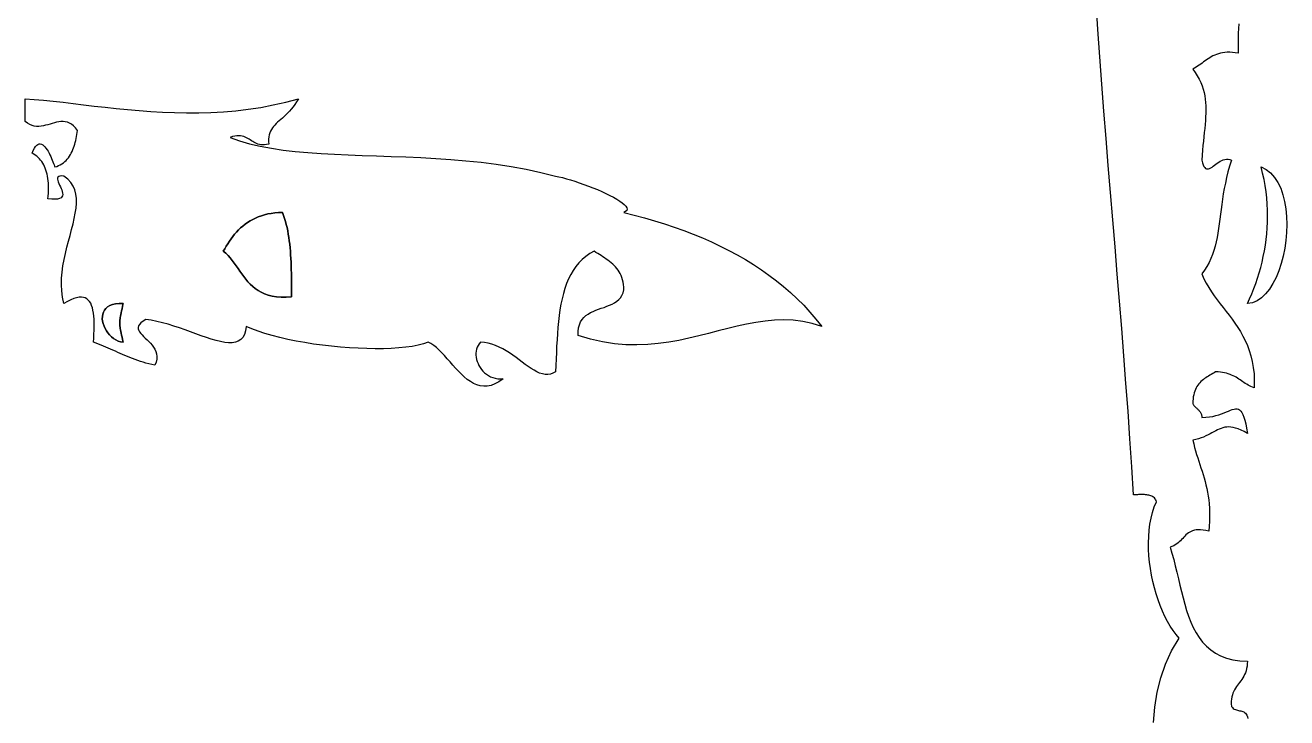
# Model space of a CAD drawing. Extents: x 0 to 1.82, y -2.75 to 0.29.
# Drawn here: x 1.192 to 1.741, y -1.192 to -0.891 of the extents above; entities that cross this region are included whole.
import ezdxf

# ---------------------------------------------------------------- set-up
doc = ezdxf.new("R2010")
doc.units = 0
doc.layers.get('0').update_dxf_attribs({"linetype": 'CONTINUOUS'})

msp = doc.modelspace()

# ---------------------------------------------------------------- linework, layer by layer
at = {"color": 7}
for points in [[(1.67395, -1.09507), (1.67318, -1.08285), (1.67237, -1.07071), (1.67151, -1.05863), (1.67063, -1.04662), (1.66971, -1.03466), (1.66877, -1.02275), (1.66781, -1.01087), (1.66683, -0.99903), (1.66585, -0.98721), (1.66487, -0.97541), (1.6639, -0.96361), (1.66293, -0.95182), (1.66198, -0.94003), (1.66105, -0.92822), (1.66015, -0.91639), (1.65928, -0.90453), (1.65844, -0.89264), (1.65765, -0.88071)], [(1.71977, -0.89017), (1.71948, -0.89421), (1.71938, -0.89845), (1.71951, -0.90292)], [(1.71951, -0.90292), (1.71819, -0.90271), (1.71695, -0.90258), (1.71577, -0.90253), (1.71467, -0.90254), (1.71363, -0.90261), (1.71265, -0.90275), (1.71173, -0.90294), (1.71085, -0.90318), (1.71002, -0.90346), (1.70923, -0.90378), (1.70847, -0.90414), (1.70775, -0.90453), (1.70705, -0.90494), (1.70637, -0.90538), (1.70571, -0.90583), (1.70506, -0.90629), (1.70441, -0.90676), (1.70377, -0.90724), (1.70313, -0.90771), (1.70248, -0.90817), (1.70181, -0.90862), (1.70113, -0.90905), (1.70043, -0.90947), (1.6997, -0.90985)], [(1.6997, -0.90985), (1.70075, -0.91133), (1.70167, -0.91279), (1.70247, -0.91424), (1.70316, -0.91568), (1.70374, -0.91711), (1.70422, -0.91855), (1.70461, -0.91999), (1.70491, -0.92144), (1.70513, -0.92291), (1.70528, -0.92439), (1.70537, -0.9259), (1.7054, -0.92743), (1.70537, -0.929), (1.7053, -0.9306), (1.7052, -0.93223), (1.70506, -0.93392), (1.70489, -0.93565), (1.70472, -0.93743), (1.70453, -0.93927), (1.70433, -0.94117), (1.70414, -0.94314), (1.70396, -0.94517), (1.7038, -0.94728), (1.70366, -0.94947)], [(1.1916, -0.92273), (1.19551, -0.92302), (1.19956, -0.92339), (1.20374, -0.92383), (1.20804, -0.92431), (1.21246, -0.92483), (1.217, -0.92537), (1.22164, -0.92593), (1.22638, -0.92647), (1.23121, -0.92699), (1.23613, -0.92748), (1.24113, -0.92792), (1.2462, -0.9283), (1.25134, -0.9286), (1.25654, -0.92881), (1.26179, -0.92891), (1.2671, -0.92889), (1.27244, -0.92874), (1.27782, -0.92844), (1.28322, -0.92798), (1.28865, -0.92734), (1.2941, -0.92651), (1.29955, -0.92547), (1.305, -0.92422), (1.31046, -0.92273)], [(1.31046, -0.92273), (1.3097, -0.92403), (1.30894, -0.92522), (1.30816, -0.9263), (1.30737, -0.92729), (1.30658, -0.9282), (1.3058, -0.92903), (1.30502, -0.92979), (1.30426, -0.93051), (1.30351, -0.93117), (1.30278, -0.9318), (1.30209, -0.93241), (1.30142, -0.933), (1.30079, -0.93359), (1.3002, -0.93418), (1.29965, -0.93479), (1.29916, -0.93542), (1.29872, -0.93609), (1.29834, -0.9368), (1.29802, -0.93756), (1.29778, -0.93839), (1.2976, -0.93929), (1.29751, -0.94027), (1.2975, -0.94135), (1.29758, -0.94254)], [(1.21438, -0.93659), (1.21351, -0.93547), (1.21263, -0.93457), (1.21174, -0.93386), (1.21084, -0.93334), (1.20993, -0.93299), (1.20901, -0.93277), (1.20809, -0.93269), (1.20716, -0.93271), (1.20622, -0.93282), (1.20527, -0.933), (1.20432, -0.93323), (1.20336, -0.9335), (1.2024, -0.93378), (1.20143, -0.93406), (1.20046, -0.93432), (1.19949, -0.93454), (1.19851, -0.9347), (1.19753, -0.93478), (1.19655, -0.93477), (1.19556, -0.93465), (1.19457, -0.93439), (1.19358, -0.93398), (1.19259, -0.9334), (1.1916, -0.93263)], [(1.20448, -0.95244), (1.20532, -0.95217), (1.20611, -0.95185), (1.20685, -0.95148), (1.20755, -0.95106), (1.2082, -0.9506), (1.20881, -0.9501), (1.20938, -0.94957), (1.20991, -0.94899), (1.2104, -0.94839), (1.21085, -0.94774), (1.21127, -0.94707), (1.21166, -0.94638), (1.21201, -0.94565), (1.21234, -0.9449), (1.21264, -0.94413), (1.21292, -0.94334), (1.21316, -0.94254), (1.21339, -0.94172), (1.2136, -0.94088), (1.21379, -0.94004), (1.21396, -0.93918), (1.21411, -0.93832), (1.21425, -0.93746), (1.21438, -0.93659)], [(1.19457, -0.9465), (1.19507, -0.94526), (1.19558, -0.94427), (1.1961, -0.9435), (1.19661, -0.94295), (1.19713, -0.94259), (1.19765, -0.94241), (1.19817, -0.9424), (1.19868, -0.94254), (1.19919, -0.94281), (1.19968, -0.9432), (1.20017, -0.94369), (1.20064, -0.94427), (1.2011, -0.94492), (1.20153, -0.94563), (1.20195, -0.94638), (1.20235, -0.94716), (1.20272, -0.94795), (1.20307, -0.94873), (1.20339, -0.94949), (1.20368, -0.95021), (1.20393, -0.95089), (1.20415, -0.95149), (1.20433, -0.95202), (1.20448, -0.95244)], [(1.29758, -0.94254), (1.29663, -0.94273), (1.29575, -0.94284), (1.29495, -0.94286), (1.2942, -0.9428), (1.29351, -0.94267), (1.29286, -0.94249), (1.29225, -0.94226), (1.29167, -0.94199), (1.29112, -0.94168), (1.29058, -0.94136), (1.29006, -0.94102), (1.28953, -0.94068), (1.289, -0.94034), (1.28846, -0.94002), (1.2879, -0.93972), (1.28731, -0.93946), (1.28668, -0.93923), (1.28602, -0.93906), (1.28531, -0.93894), (1.28453, -0.93889), (1.2837, -0.93892), (1.28279, -0.93904), (1.28181, -0.93925), (1.28074, -0.93957)], [(1.28074, -0.93957), (1.28485, -0.94106), (1.28922, -0.94234), (1.29386, -0.94342), (1.29873, -0.94432), (1.30383, -0.94507), (1.30914, -0.94568), (1.31464, -0.94617), (1.32032, -0.94657), (1.32617, -0.9469), (1.33215, -0.94716), (1.33827, -0.9474), (1.3445, -0.94761), (1.35083, -0.94784), (1.35724, -0.94808), (1.36372, -0.94838), (1.37025, -0.94874), (1.37681, -0.94918), (1.38339, -0.94973), (1.38998, -0.95041), (1.39655, -0.95124), (1.40309, -0.95223), (1.40958, -0.95341), (1.41602, -0.95479), (1.42238, -0.9564)], [(1.20151, -0.96631), (1.20161, -0.96509), (1.20169, -0.96389), (1.20174, -0.96273), (1.20175, -0.96161), (1.20173, -0.96051), (1.20168, -0.95945), (1.20159, -0.95842), (1.20147, -0.95743), (1.20132, -0.95647), (1.20113, -0.95555), (1.2009, -0.95466), (1.20064, -0.9538), (1.20034, -0.95299), (1.20001, -0.9522), (1.19964, -0.95146), (1.19923, -0.95075), (1.19879, -0.95009), (1.1983, -0.94945), (1.19778, -0.94886), (1.19722, -0.94831), (1.19662, -0.9478), (1.19598, -0.94732), (1.1953, -0.94689), (1.19457, -0.9465)], [(1.70366, -0.94947), (1.70393, -0.95059), (1.70422, -0.95149), (1.70454, -0.95219), (1.70489, -0.9527), (1.70527, -0.95304), (1.70567, -0.95323), (1.70611, -0.95328), (1.70656, -0.95321), (1.70704, -0.95304), (1.70754, -0.95278), (1.70807, -0.95245), (1.70862, -0.95207), (1.70918, -0.95165), (1.70977, -0.95122), (1.71038, -0.95078), (1.711, -0.95035), (1.71164, -0.94996), (1.7123, -0.94961), (1.71297, -0.94933), (1.71366, -0.94913), (1.71436, -0.94902), (1.71507, -0.94904), (1.7158, -0.94918), (1.71654, -0.94947)], [(1.71654, -0.94947), (1.71573, -0.95204), (1.71502, -0.95457), (1.7144, -0.95704), (1.71387, -0.95947), (1.7134, -0.96184), (1.71299, -0.96417), (1.71264, -0.96646), (1.71232, -0.96869), (1.71203, -0.97088), (1.71176, -0.97303), (1.71149, -0.97514), (1.71122, -0.9772), (1.71093, -0.97923), (1.71061, -0.98121), (1.71026, -0.98315), (1.70986, -0.98505), (1.7094, -0.98692), (1.70888, -0.98875), (1.70827, -0.99054), (1.70757, -0.9923), (1.70678, -0.99402), (1.70586, -0.99571), (1.70483, -0.99737), (1.70366, -0.99899)], [(1.72941, -0.95244), (1.73163, -0.95353), (1.73359, -0.95505), (1.73529, -0.95695), (1.73675, -0.95918), (1.73796, -0.96172), (1.73893, -0.96451), (1.73968, -0.96752), (1.7402, -0.97071), (1.7405, -0.97403), (1.7406, -0.97744), (1.74049, -0.98091), (1.74019, -0.98438), (1.73969, -0.98783), (1.73901, -0.9912), (1.73815, -0.99446), (1.73712, -0.99756), (1.73592, -1.00047), (1.73457, -1.00314), (1.73306, -1.00553), (1.73141, -1.0076), (1.72962, -1.00932), (1.72769, -1.01062), (1.72564, -1.01149), (1.72347, -1.01187)], [(1.72347, -1.01187), (1.72444, -1.00974), (1.72537, -1.00758), (1.72625, -1.00537), (1.72708, -1.00313), (1.72785, -1.00086), (1.72858, -0.99854), (1.72925, -0.9962), (1.72985, -0.99382), (1.7304, -0.99141), (1.73088, -0.98897), (1.7313, -0.98651), (1.73164, -0.98401), (1.73192, -0.98149), (1.73211, -0.97895), (1.73223, -0.97638), (1.73228, -0.97379), (1.73223, -0.97118), (1.73211, -0.96855), (1.73189, -0.9659), (1.73159, -0.96324), (1.73119, -0.96056), (1.7307, -0.95787), (1.73011, -0.95516), (1.72941, -0.95244)], [(1.20844, -0.9564), (1.20746, -0.95635), (1.20671, -0.95643), (1.20619, -0.95663), (1.20586, -0.95693), (1.2057, -0.95733), (1.20568, -0.95781), (1.20579, -0.95836), (1.20598, -0.95897), (1.20625, -0.95962), (1.20655, -0.96031), (1.20688, -0.96101), (1.2072, -0.96173), (1.20749, -0.96243), (1.20773, -0.96312), (1.20788, -0.96378), (1.20793, -0.9644), (1.20784, -0.96496), (1.2076, -0.96546), (1.20718, -0.96587), (1.20656, -0.96619), (1.2057, -0.96641), (1.20459, -0.96651), (1.2032, -0.96648), (1.20151, -0.96631)], [(1.20844, -1.01187), (1.20783, -1.00914), (1.20747, -1.00639), (1.20734, -1.00364), (1.20741, -1.00088), (1.20764, -0.99814), (1.20802, -0.9954), (1.20852, -0.99269), (1.2091, -0.99001), (1.20975, -0.98735), (1.21043, -0.98475), (1.21111, -0.98218), (1.21178, -0.97968), (1.2124, -0.97723), (1.21295, -0.97486), (1.2134, -0.97256), (1.21372, -0.97034), (1.21389, -0.96822), (1.21387, -0.96618), (1.21365, -0.96426), (1.21319, -0.96244), (1.21246, -0.96074), (1.21145, -0.95916), (1.21012, -0.95771), (1.20844, -0.9564)], [(1.42238, -0.9564), (1.42382, -0.9567), (1.4254, -0.95707), (1.42711, -0.95753), (1.42891, -0.95806), (1.43079, -0.95865), (1.43273, -0.9593), (1.4347, -0.95999), (1.43668, -0.96073), (1.43865, -0.9615), (1.44059, -0.9623), (1.44248, -0.96312), (1.44429, -0.96396), (1.446, -0.96479), (1.44759, -0.96563), (1.44904, -0.96645), (1.45033, -0.96726), (1.45143, -0.96805), (1.45232, -0.9688), (1.45298, -0.96951), (1.4534, -0.97018), (1.45353, -0.9708), (1.45338, -0.97135), (1.4529, -0.97184), (1.45209, -0.97225)], [(1.30352, -0.97225), (1.30182, -0.97229), (1.3002, -0.97241), (1.29864, -0.97261), (1.29714, -0.97288), (1.29571, -0.97322), (1.29435, -0.97363), (1.29304, -0.9741), (1.29178, -0.97464), (1.29059, -0.97523), (1.28944, -0.97588), (1.28835, -0.97658), (1.2873, -0.97733), (1.28631, -0.97812), (1.28535, -0.97896), (1.28444, -0.97984), (1.28357, -0.98076), (1.28273, -0.98171), (1.28193, -0.9827), (1.28117, -0.98371), (1.28044, -0.98475), (1.27973, -0.98581), (1.27905, -0.98688), (1.2784, -0.98798), (1.27777, -0.98909)], [(1.27777, -0.98909), (1.2784, -0.98798), (1.27905, -0.98688), (1.27973, -0.98581), (1.28044, -0.98475), (1.28117, -0.98371), (1.28193, -0.9827), (1.28273, -0.98171), (1.28357, -0.98076), (1.28444, -0.97984), (1.28535, -0.97896), (1.28631, -0.97812), (1.2873, -0.97733), (1.28835, -0.97658), (1.28944, -0.97588), (1.29059, -0.97523), (1.29178, -0.97464), (1.29304, -0.9741), (1.29435, -0.97363), (1.29571, -0.97322), (1.29714, -0.97288), (1.29864, -0.97261), (1.3002, -0.97241), (1.30182, -0.97229), (1.30352, -0.97225)], [(1.30748, -1.0089), (1.30748, -1.00717), (1.30748, -1.00545), (1.30748, -1.00375), (1.30747, -1.00206), (1.30745, -1.00038), (1.30742, -0.99871), (1.30739, -0.99707), (1.30734, -0.99543), (1.30728, -0.99382), (1.3072, -0.99222), (1.3071, -0.99065), (1.30699, -0.98909), (1.30685, -0.98755), (1.3067, -0.98604), (1.30652, -0.98454), (1.30631, -0.98307), (1.30608, -0.98163), (1.30581, -0.98021), (1.30552, -0.97881), (1.30519, -0.97744), (1.30483, -0.9761), (1.30443, -0.97479), (1.304, -0.9735), (1.30352, -0.97225)], [(1.30352, -0.97225), (1.304, -0.9735), (1.30443, -0.97479), (1.30483, -0.9761), (1.30519, -0.97744), (1.30552, -0.97881), (1.30581, -0.98021), (1.30608, -0.98163), (1.30631, -0.98307), (1.30652, -0.98454), (1.3067, -0.98604), (1.30685, -0.98755), (1.30699, -0.98909), (1.3071, -0.99065), (1.3072, -0.99222), (1.30728, -0.99382), (1.30734, -0.99543), (1.30739, -0.99707), (1.30742, -0.99871), (1.30745, -1.00038), (1.30747, -1.00206), (1.30748, -1.00375), (1.30748, -1.00545), (1.30748, -1.00717), (1.30748, -1.0089)], [(1.45209, -0.97225), (1.45663, -0.9734), (1.4611, -0.97461), (1.4655, -0.97588), (1.46982, -0.97723), (1.47406, -0.97864), (1.47823, -0.98013), (1.48231, -0.98169), (1.48631, -0.98333), (1.49024, -0.98505), (1.49407, -0.98685), (1.49782, -0.98873), (1.50149, -0.9907), (1.50507, -0.99275), (1.50855, -0.9949), (1.51195, -0.99714), (1.51526, -0.99947), (1.51847, -1.0019), (1.52159, -1.00442), (1.52462, -1.00705), (1.52754, -1.00978), (1.53037, -1.01262), (1.5331, -1.01556), (1.53573, -1.01861), (1.53826, -1.02177)], [(1.27777, -0.98909), (1.27885, -0.98999), (1.27985, -0.99097), (1.28079, -0.99201), (1.28169, -0.9931), (1.28255, -0.99423), (1.28339, -0.99539), (1.28421, -0.99656), (1.28503, -0.99775), (1.28587, -0.99892), (1.28672, -1.00009), (1.28761, -1.00123), (1.28854, -1.00234), (1.28953, -1.00339), (1.29059, -1.00439), (1.29173, -1.00533), (1.29296, -1.00618), (1.29429, -1.00695), (1.29574, -1.00761), (1.29731, -1.00817), (1.29902, -1.0086), (1.30089, -1.0089), (1.30291, -1.00906), (1.3051, -1.00906), (1.30748, -1.0089)], [(1.30748, -1.0089), (1.3051, -1.00906), (1.30291, -1.00906), (1.30089, -1.0089), (1.29902, -1.0086), (1.29731, -1.00817), (1.29574, -1.00761), (1.29429, -1.00695), (1.29296, -1.00618), (1.29173, -1.00533), (1.29059, -1.00439), (1.28953, -1.00339), (1.28854, -1.00234), (1.28761, -1.00123), (1.28672, -1.00009), (1.28587, -0.99892), (1.28503, -0.99775), (1.28421, -0.99656), (1.28339, -0.99539), (1.28255, -0.99423), (1.28169, -0.9931), (1.28079, -0.99201), (1.27985, -0.99097), (1.27885, -0.98999), (1.27777, -0.98909)], [(1.43921, -0.98909), (1.43731, -0.99015), (1.43557, -0.99135), (1.43398, -0.99268), (1.43253, -0.99415), (1.43122, -0.99573), (1.43004, -0.99743), (1.42897, -0.99924), (1.42803, -1.00116), (1.42718, -1.00317), (1.42644, -1.00528), (1.42579, -1.00748), (1.42522, -1.00976), (1.42473, -1.01212), (1.42432, -1.01455), (1.42396, -1.01705), (1.42366, -1.01961), (1.42341, -1.02222), (1.4232, -1.02488), (1.42302, -1.02759), (1.42287, -1.03033), (1.42273, -1.03311), (1.42261, -1.03591), (1.4225, -1.03874), (1.42238, -1.04158)], [(1.45209, -1.00593), (1.45205, -1.00472), (1.45195, -1.00359), (1.45178, -1.00252), (1.45155, -1.00151), (1.45126, -1.00057), (1.45091, -0.99967), (1.45052, -0.99883), (1.45007, -0.99804), (1.44958, -0.99729), (1.44905, -0.99658), (1.44848, -0.99591), (1.44788, -0.99528), (1.44725, -0.99467), (1.44658, -0.9941), (1.4459, -0.99355), (1.44519, -0.99301), (1.44447, -0.9925), (1.44373, -0.992), (1.44299, -0.99151), (1.44223, -0.99102), (1.44147, -0.99054), (1.44072, -0.99006), (1.43996, -0.98958), (1.43921, -0.98909)], [(1.70366, -0.99899), (1.70458, -1.00105), (1.70559, -1.00301), (1.70667, -1.0049), (1.70783, -1.00672), (1.70904, -1.00849), (1.71029, -1.01021), (1.71157, -1.01191), (1.71287, -1.01359), (1.71418, -1.01527), (1.71548, -1.01696), (1.71677, -1.01867), (1.71802, -1.02041), (1.71924, -1.0222), (1.7204, -1.02405), (1.7215, -1.02597), (1.72252, -1.02797), (1.72345, -1.03007), (1.72428, -1.03228), (1.72499, -1.03461), (1.72558, -1.03707), (1.72603, -1.03968), (1.72634, -1.04245), (1.72648, -1.04539), (1.72644, -1.04852)], [(1.22132, -1.02871), (1.22143, -1.02688), (1.22152, -1.0251), (1.22157, -1.02339), (1.2216, -1.02175), (1.22159, -1.02018), (1.22153, -1.01869), (1.22143, -1.01729), (1.22128, -1.01598), (1.22107, -1.01476), (1.22081, -1.01365), (1.22048, -1.01264), (1.22008, -1.01174), (1.21961, -1.01097), (1.21906, -1.01032), (1.21843, -1.0098), (1.21772, -1.00941), (1.21692, -1.00917), (1.21602, -1.00907), (1.21503, -1.00912), (1.21393, -1.00933), (1.21273, -1.00971), (1.21142, -1.01025), (1.20999, -1.01097), (1.20844, -1.01187)], [(1.43228, -1.02573), (1.43226, -1.02398), (1.43242, -1.02243), (1.43277, -1.02106), (1.43327, -1.01987), (1.43391, -1.01882), (1.43468, -1.0179), (1.43556, -1.01711), (1.43654, -1.01642), (1.43759, -1.01581), (1.43871, -1.01527), (1.43987, -1.01479), (1.44107, -1.01434), (1.44228, -1.01392), (1.44349, -1.0135), (1.44469, -1.01306), (1.44585, -1.0126), (1.44697, -1.0121), (1.44802, -1.01153), (1.44899, -1.01088), (1.44987, -1.01014), (1.45063, -1.0093), (1.45126, -1.00832), (1.45176, -1.0072), (1.45209, -1.00593)], [(1.23419, -1.01187), (1.23244, -1.01184), (1.2309, -1.01197), (1.22956, -1.01227), (1.22841, -1.0127), (1.22745, -1.01327), (1.22667, -1.01394), (1.22606, -1.01472), (1.22561, -1.01557), (1.22531, -1.0165), (1.22516, -1.01748), (1.22515, -1.0185), (1.22528, -1.01954), (1.22552, -1.0206), (1.22589, -1.02165), (1.22636, -1.02268), (1.22693, -1.02368), (1.22759, -1.02463), (1.22834, -1.02552), (1.22917, -1.02633), (1.23006, -1.02705), (1.23102, -1.02766), (1.23204, -1.02815), (1.23309, -1.0285), (1.23419, -1.02871)], [(1.23419, -1.02871), (1.23309, -1.0285), (1.23204, -1.02815), (1.23102, -1.02766), (1.23006, -1.02705), (1.22917, -1.02633), (1.22834, -1.02552), (1.22759, -1.02463), (1.22693, -1.02368), (1.22636, -1.02268), (1.22589, -1.02165), (1.22552, -1.0206), (1.22528, -1.01954), (1.22515, -1.0185), (1.22516, -1.01748), (1.22531, -1.0165), (1.22561, -1.01557), (1.22606, -1.01472), (1.22667, -1.01394), (1.22745, -1.01327), (1.22841, -1.0127), (1.22956, -1.01227), (1.2309, -1.01197), (1.23244, -1.01184), (1.23419, -1.01187)], [(1.23419, -1.02871), (1.23395, -1.02753), (1.23374, -1.02648), (1.23354, -1.02555), (1.23337, -1.02471), (1.23321, -1.02396), (1.23308, -1.02329), (1.23296, -1.02269), (1.23287, -1.02214), (1.2328, -1.02164), (1.23275, -1.02117), (1.23272, -1.02072), (1.23271, -1.02029), (1.23272, -1.01985), (1.23275, -1.01941), (1.2328, -1.01894), (1.23287, -1.01843), (1.23296, -1.01789), (1.23308, -1.01728), (1.23321, -1.01662), (1.23337, -1.01587), (1.23354, -1.01503), (1.23374, -1.01409), (1.23395, -1.01304), (1.23419, -1.01187)], [(1.23419, -1.01187), (1.23395, -1.01304), (1.23374, -1.01409), (1.23354, -1.01503), (1.23337, -1.01587), (1.23321, -1.01662), (1.23308, -1.01728), (1.23296, -1.01789), (1.23287, -1.01843), (1.2328, -1.01894), (1.23275, -1.01941), (1.23272, -1.01985), (1.23271, -1.02029), (1.23272, -1.02072), (1.23275, -1.02117), (1.2328, -1.02164), (1.23287, -1.02214), (1.23296, -1.02269), (1.23308, -1.02329), (1.23321, -1.02396), (1.23337, -1.02471), (1.23354, -1.02555), (1.23374, -1.02648), (1.23395, -1.02753), (1.23419, -1.02871)], [(1.2441, -1.0188), (1.24289, -1.01953), (1.24198, -1.02023), (1.24134, -1.02091), (1.24095, -1.02158), (1.24078, -1.02223), (1.24081, -1.02287), (1.24102, -1.02351), (1.24138, -1.02416), (1.24187, -1.02481), (1.24246, -1.02547), (1.24312, -1.02615), (1.24385, -1.02685), (1.2446, -1.02757), (1.24536, -1.02833), (1.24611, -1.02912), (1.24681, -1.02995), (1.24745, -1.03083), (1.248, -1.03175), (1.24843, -1.03273), (1.24873, -1.03377), (1.24886, -1.03488), (1.24881, -1.03605), (1.24855, -1.03729), (1.24806, -1.03861)], [(1.28768, -1.02177), (1.28743, -1.0237), (1.28697, -1.02529), (1.28629, -1.02656), (1.28541, -1.02754), (1.28434, -1.02824), (1.28309, -1.02869), (1.28168, -1.02891), (1.28012, -1.02893), (1.27841, -1.02875), (1.27658, -1.02842), (1.27463, -1.02794), (1.27257, -1.02734), (1.27042, -1.02665), (1.26819, -1.02588), (1.26589, -1.02505), (1.26354, -1.02419), (1.26114, -1.02333), (1.2587, -1.02247), (1.25625, -1.02165), (1.25379, -1.02088), (1.25133, -1.02019), (1.24889, -1.0196), (1.24647, -1.01913), (1.2441, -1.0188)], [(1.53826, -1.02177), (1.53407, -1.0205), (1.52993, -1.01964), (1.52582, -1.01914), (1.52174, -1.01897), (1.51768, -1.01909), (1.51362, -1.01947), (1.50956, -1.02006), (1.5055, -1.02082), (1.50142, -1.02172), (1.49731, -1.02272), (1.49317, -1.02378), (1.48898, -1.02487), (1.48475, -1.02594), (1.48045, -1.02695), (1.47608, -1.02788), (1.47164, -1.02867), (1.46711, -1.02929), (1.46249, -1.02971), (1.45776, -1.02988), (1.45292, -1.02977), (1.44797, -1.02934), (1.44288, -1.02855), (1.43765, -1.02736), (1.43228, -1.02573)], [(1.36691, -1.02871), (1.3649, -1.0294), (1.36259, -1.02999), (1.36001, -1.03048), (1.35719, -1.03087), (1.35415, -1.03118), (1.35091, -1.03138), (1.3475, -1.0315), (1.34395, -1.03153), (1.34027, -1.03147), (1.3365, -1.03133), (1.33266, -1.03111), (1.32878, -1.03081), (1.32487, -1.03043), (1.32097, -1.02998), (1.3171, -1.02945), (1.31328, -1.02885), (1.30954, -1.02819), (1.30591, -1.02745), (1.3024, -1.02665), (1.29905, -1.02579), (1.29587, -1.02487), (1.2929, -1.0239), (1.29016, -1.02286), (1.28768, -1.02177)], [(1.24806, -1.03861), (1.24672, -1.03835), (1.24541, -1.03806), (1.24415, -1.03774), (1.24291, -1.0374), (1.24171, -1.03703), (1.24054, -1.03665), (1.23939, -1.03624), (1.23826, -1.03582), (1.23716, -1.03539), (1.23607, -1.03495), (1.235, -1.03449), (1.23394, -1.03403), (1.2329, -1.03356), (1.23186, -1.03309), (1.23082, -1.03262), (1.22979, -1.03215), (1.22876, -1.03169), (1.22772, -1.03123), (1.22668, -1.03078), (1.22563, -1.03033), (1.22458, -1.0299), (1.22351, -1.02949), (1.22242, -1.02909), (1.22132, -1.02871)], [(1.3996, -1.04455), (1.39777, -1.04586), (1.39602, -1.04681), (1.39433, -1.04745), (1.3927, -1.04778), (1.39113, -1.04784), (1.38961, -1.04765), (1.38814, -1.04723), (1.38672, -1.04661), (1.38534, -1.04581), (1.38399, -1.04485), (1.38268, -1.04377), (1.3814, -1.04257), (1.38014, -1.0413), (1.3789, -1.03996), (1.37769, -1.0386), (1.37649, -1.03722), (1.37529, -1.03585), (1.37411, -1.03452), (1.37292, -1.03326), (1.37174, -1.03208), (1.37055, -1.03101), (1.36935, -1.03008), (1.36814, -1.0293), (1.36691, -1.02871)], [(1.38969, -1.02871), (1.38912, -1.02936), (1.38866, -1.03008), (1.38829, -1.03085), (1.38802, -1.03167), (1.38784, -1.03252), (1.38776, -1.03341), (1.38776, -1.03432), (1.38786, -1.03524), (1.38804, -1.03616), (1.3883, -1.03707), (1.38865, -1.03798), (1.38907, -1.03886), (1.38957, -1.03971), (1.39015, -1.04052), (1.3908, -1.04128), (1.39153, -1.04199), (1.39232, -1.04263), (1.39317, -1.04319), (1.3941, -1.04367), (1.39508, -1.04407), (1.39612, -1.04436), (1.39723, -1.04454), (1.39838, -1.04461), (1.3996, -1.04455)], [(1.42238, -1.04158), (1.42126, -1.0422), (1.42013, -1.04258), (1.41898, -1.04273), (1.41782, -1.04269), (1.41665, -1.04247), (1.41546, -1.04208), (1.41425, -1.04154), (1.41302, -1.04088), (1.41177, -1.04012), (1.4105, -1.03927), (1.40921, -1.03834), (1.40789, -1.03737), (1.40655, -1.03637), (1.40518, -1.03535), (1.40378, -1.03435), (1.40235, -1.03336), (1.40089, -1.03243), (1.39939, -1.03155), (1.39787, -1.03076), (1.39631, -1.03007), (1.39471, -1.0295), (1.39308, -1.02907), (1.3914, -1.0288), (1.38969, -1.02871)], [(1.70961, -1.04158), (1.70899, -1.04195), (1.70837, -1.04231), (1.70776, -1.04267), (1.70715, -1.04302), (1.70656, -1.04338), (1.70597, -1.04375), (1.7054, -1.04413), (1.70484, -1.04452), (1.7043, -1.04492), (1.70377, -1.04535), (1.70327, -1.04581), (1.7028, -1.04629), (1.70235, -1.0468), (1.70192, -1.04734), (1.70153, -1.04793), (1.70117, -1.04855), (1.70084, -1.04922), (1.70055, -1.04994), (1.7003, -1.05071), (1.70009, -1.05153), (1.69992, -1.05241), (1.6998, -1.05336), (1.69973, -1.05437), (1.6997, -1.05545)], [(1.72644, -1.04852), (1.72572, -1.04825), (1.72503, -1.04796), (1.72438, -1.04765), (1.72375, -1.04731), (1.72315, -1.04696), (1.72256, -1.0466), (1.72198, -1.04622), (1.72142, -1.04584), (1.72085, -1.04545), (1.72029, -1.04506), (1.71972, -1.04468), (1.71914, -1.04431), (1.71854, -1.04394), (1.71793, -1.04359), (1.71728, -1.04325), (1.71661, -1.04294), (1.71591, -1.04265), (1.71516, -1.04239), (1.71437, -1.04216), (1.71354, -1.04196), (1.71264, -1.0418), (1.7117, -1.04168), (1.71068, -1.04161), (1.70961, -1.04158)], [(1.6997, -1.05545), (1.69983, -1.05569), (1.69999, -1.05592), (1.70016, -1.05615), (1.70034, -1.05637), (1.70053, -1.05658), (1.70074, -1.05679), (1.70095, -1.057), (1.70117, -1.05721), (1.70139, -1.05742), (1.70161, -1.05762), (1.70183, -1.05783), (1.70205, -1.05805), (1.70227, -1.05827), (1.70247, -1.05849), (1.70267, -1.05873), (1.70286, -1.05897), (1.70303, -1.05922), (1.70318, -1.05949), (1.70332, -1.05976), (1.70344, -1.06006), (1.70353, -1.06036), (1.7036, -1.06069), (1.70365, -1.06103), (1.70366, -1.06139)], [(1.70366, -1.06139), (1.70534, -1.06133), (1.70691, -1.06117), (1.70837, -1.06092), (1.70974, -1.0606), (1.71101, -1.06023), (1.71219, -1.05983), (1.71329, -1.05941), (1.7143, -1.05901), (1.71524, -1.05862), (1.71611, -1.05828), (1.71691, -1.058), (1.71765, -1.0578), (1.71834, -1.0577), (1.71897, -1.05771), (1.71955, -1.05786), (1.7201, -1.05816), (1.7206, -1.05864), (1.72107, -1.0593), (1.72152, -1.06018), (1.72194, -1.06128), (1.72234, -1.06262), (1.72272, -1.06423), (1.7231, -1.06613), (1.72347, -1.06832)], [(1.72347, -1.06832), (1.72204, -1.06753), (1.72072, -1.06689), (1.71948, -1.06638), (1.71834, -1.066), (1.71727, -1.06574), (1.71628, -1.06558), (1.71534, -1.06553), (1.71445, -1.06557), (1.7136, -1.06569), (1.71278, -1.06589), (1.71199, -1.06615), (1.71122, -1.06647), (1.71044, -1.06683), (1.70967, -1.06723), (1.70888, -1.06766), (1.70806, -1.0681), (1.70722, -1.06856), (1.70634, -1.06902), (1.70541, -1.06947), (1.70442, -1.06991), (1.70336, -1.07031), (1.70223, -1.07069), (1.70101, -1.07102), (1.6997, -1.0713)], [(1.6997, -1.0713), (1.70009, -1.07289), (1.7005, -1.07444), (1.70093, -1.07596), (1.70138, -1.07746), (1.70185, -1.07894), (1.70232, -1.08041), (1.70279, -1.08187), (1.70326, -1.08333), (1.70372, -1.08479), (1.70417, -1.08626), (1.70461, -1.08774), (1.70502, -1.08925), (1.70541, -1.09078), (1.70577, -1.09234), (1.70609, -1.09394), (1.70638, -1.09558), (1.70662, -1.09727), (1.7068, -1.09901), (1.70694, -1.10081), (1.70701, -1.10268), (1.70703, -1.10462), (1.70697, -1.10663), (1.70684, -1.10873), (1.70663, -1.11091)], [(1.68385, -1.09804), (1.6837, -1.09757), (1.68351, -1.09715), (1.68327, -1.09677), (1.68298, -1.09644), (1.68266, -1.09615), (1.68231, -1.0959), (1.68192, -1.09569), (1.68151, -1.09551), (1.68107, -1.09536), (1.68061, -1.09523), (1.68013, -1.09514), (1.67964, -1.09507), (1.67914, -1.09501), (1.67864, -1.09498), (1.67813, -1.09496), (1.67762, -1.09496), (1.67711, -1.09496), (1.67661, -1.09497), (1.67612, -1.09499), (1.67565, -1.09501), (1.67519, -1.09503), (1.67475, -1.09505), (1.67434, -1.09506), (1.67395, -1.09507)], [(1.69376, -1.15746), (1.69242, -1.15589), (1.69112, -1.15414), (1.68988, -1.15223), (1.68869, -1.15017), (1.68756, -1.14798), (1.6865, -1.14567), (1.68551, -1.14325), (1.68459, -1.14074), (1.68375, -1.13814), (1.68299, -1.13547), (1.68232, -1.13275), (1.68175, -1.12998), (1.68127, -1.12718), (1.6809, -1.12436), (1.68063, -1.12154), (1.68048, -1.11873), (1.68044, -1.11593), (1.68053, -1.11317), (1.68074, -1.11046), (1.68108, -1.1078), (1.68156, -1.10522), (1.68218, -1.10272), (1.68294, -1.10033), (1.68385, -1.09804)], [(1.70663, -1.11091), (1.70533, -1.1106), (1.70415, -1.11039), (1.70307, -1.11028), (1.70209, -1.11026), (1.70119, -1.11032), (1.70038, -1.11046), (1.69964, -1.11068), (1.69897, -1.11095), (1.69835, -1.11128), (1.69777, -1.11166), (1.69724, -1.11207), (1.69673, -1.11252), (1.69624, -1.113), (1.69577, -1.11349), (1.6953, -1.114), (1.69482, -1.11451), (1.69433, -1.11501), (1.69382, -1.11551), (1.69328, -1.11599), (1.69269, -1.11644), (1.69206, -1.11686), (1.69138, -1.11724), (1.69062, -1.11757), (1.6898, -1.11785)], [(1.6898, -1.11785), (1.69062, -1.12048), (1.69139, -1.12319), (1.6921, -1.12595), (1.69277, -1.12874), (1.69343, -1.13155), (1.69408, -1.13436), (1.69475, -1.13716), (1.69545, -1.13993), (1.69619, -1.14266), (1.69699, -1.14532), (1.69786, -1.14791), (1.69883, -1.15041), (1.69991, -1.1528), (1.70112, -1.15506), (1.70246, -1.15718), (1.70396, -1.15915), (1.70563, -1.16095), (1.70749, -1.16256), (1.70955, -1.16396), (1.71183, -1.16514), (1.71435, -1.16609), (1.71712, -1.16679), (1.72015, -1.16722), (1.72347, -1.16737)], [(1.68262, -1.19406), (1.68322, -1.18742), (1.68427, -1.18096), (1.6858, -1.17471), (1.68786, -1.1687), (1.6905, -1.16294), (1.69376, -1.15746)], [(1.72347, -1.16737), (1.72343, -1.16856), (1.72332, -1.16965), (1.72313, -1.17066), (1.72289, -1.17159), (1.72259, -1.17245), (1.72225, -1.17325), (1.72187, -1.174), (1.72145, -1.17471), (1.72102, -1.17538), (1.72056, -1.17602), (1.7201, -1.17665), (1.71963, -1.17727), (1.71917, -1.17789), (1.71873, -1.17852), (1.7183, -1.17917), (1.7179, -1.17984), (1.71753, -1.18055), (1.7172, -1.1813), (1.71693, -1.1821), (1.71671, -1.18296), (1.71655, -1.18389), (1.71647, -1.1849), (1.71646, -1.18599), (1.71654, -1.18718)], [(1.71654, -1.18718), (1.71692, -1.18762), (1.71734, -1.18798), (1.71777, -1.18826), (1.71822, -1.18848), (1.71868, -1.18864), (1.71915, -1.18877), (1.71963, -1.18888), (1.7201, -1.18897), (1.72056, -1.18908), (1.72101, -1.18919), (1.72145, -1.18934), (1.72186, -1.18953), (1.72225, -1.18978), (1.72261, -1.19009), (1.72293, -1.1905), (1.72322, -1.19099), (1.72345, -1.1916), (1.72364, -1.19233)]]:
    msp.add_lwpolyline(points, dxfattribs=at)
for points in [[(1.31046, -0.92273), (1.31046, -0.92273)], [(1.72941, -0.95244), (1.72941, -0.95244)], [(1.30352, -0.97225), (1.30352, -0.97225)], [(1.27777, -0.98909), (1.27777, -0.98909)], [(1.23419, -1.01187), (1.23419, -1.01187)], [(1.23419, -1.02871), (1.23419, -1.02871)]]:
    msp.add_lwpolyline(points, close=True, dxfattribs=at)
msp.add_polyline3d([(1.1916, -0.93263, 0), (1.1916, -0.93226, 0), (1.1916, -0.93189, 0), (1.1916, -0.93152, 0), (1.1916, -0.93114, 0), (1.1916, -0.93077, 0), (1.1916, -0.93039, 0), (1.1916, -0.93001, 0), (1.1916, -0.92962, 0), (1.1916, -0.92924, 0), (1.1916, -0.92885, 0), (1.1916, -0.92845, 0), (1.1916, -0.92805, 0), (1.1916, -0.92765, 0), (1.1916, -0.92724, 0), (1.1916, -0.92682, 0), (1.1916, -0.9264, 0), (1.1916, -0.92597, 0), (1.1916, -0.92553, 0), (1.1916, -0.92508, 0), (1.1916, -0.92463, 0), (1.1916, -0.92417, 0), (1.1916, -0.9237, 0), (1.1916, -0.92322, 0), (1.1916, -0.92273, 0)], dxfattribs=at)

doc.saveas('drawing.dxf')
